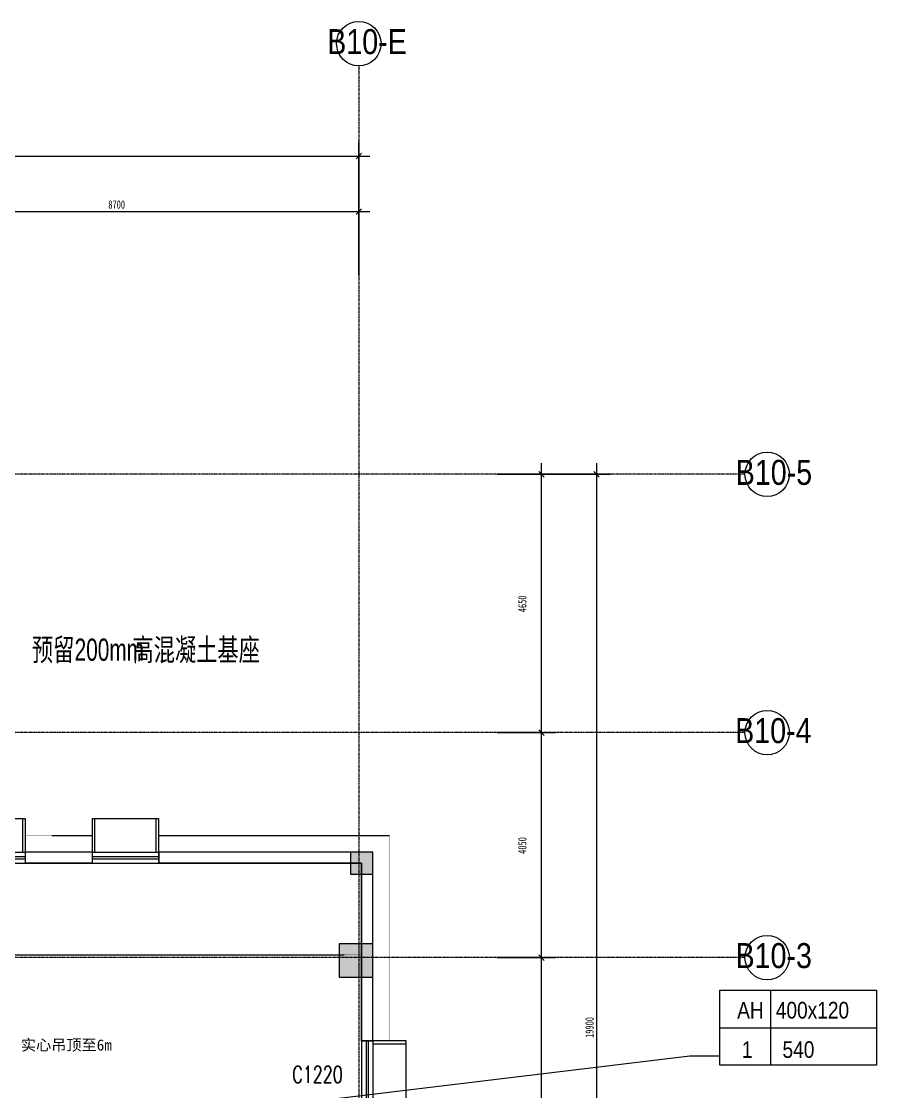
# Model space of a CAD drawing. Header units: millimetres. Extents: x 147808 to 200719, y -28592 to 8154.
# Drawn here: x 185329 to 200719, y -11112 to 8154 of the extents above; entities that cross this region are included whole.
import ezdxf

# ---------------------------------------------------------------- set-up
doc = ezdxf.new("R2010")
doc.units = ezdxf.units.MM
doc.linetypes.add('TJ Dash 2x', pattern=[3, 2, -1])
doc.linetypes.add('轴网线', pattern=[22.24, 12.7, -3.18, 3.18, -3.18])
for name, color, linetype, lineweight in [('0-1', 7, 'Continuous', 5), ('A-ANNO-DIMS-100', 7, 'Continuous', 5), ('M-HVAC-CDFF-IDEN', 7, 'Continuous', 5)]:
    doc.layers.add(name, color=color, linetype=linetype, lineweight=lineweight)
for name, color, linetype, lineweight, true_color in [('0-2', 7, 'Continuous', 5, 0x515151), ('A-ANNO-DIMS-1', 7, 'Continuous', 5, 0x5151ff), ('A-DETL-1', 7, 'TJ Dash 2x', 5, 0x5151ff), ('A-DETL-GENF-1', 7, 'Continuous', 5, 0xe1e1e1), ('A-DETL-MEDM-1', 7, 'Continuous', 5, 0x515151), ('A-FLOR-1', 7, 'Continuous', 5, 0x7f7f7f), ('A-GLAZ-1', 7, 'Continuous', 5, 0x515151), ('A-GLAZ-IDEN-1', 7, 'Continuous', 5, 0x515151), ('A-WALL-1', 7, 'Continuous', 5, 0x515151), ('G-ANNO-TEXT-1', 7, 'Continuous', 5, 0x515151), ('G-ANNO-TEXT-2', 3, 'Continuous', 5, 0x00ff00), ('M-HVAC-CDFF-IDEN-1', 3, 'Continuous', 5, 0x00ff00), ('S-GRID-1', 7, '轴网线', 5, 0x5151ff), ('S-GRID-IDEN-1', 7, 'Continuous', 5, 0x515151), ('S-GRID-IDEN-2', 7, 'Continuous', 5, 0x5151ff)]:
    doc.layers.add(name, color=color, linetype=linetype, lineweight=lineweight, true_color=true_color)
doc.styles.add('RomanD', font='romand__.ttf', dxfattribs={"width": 0.7, "height": 300})
doc.styles.add('TJ_FangSong', font='', dxfattribs={"width": 0.7, "height": 400})
doc.styles.add('TJ_FangSong_Narrow', font='', dxfattribs={"height": 450})
doc.styles.add('TJ_FangSong_Narrow_1', font='', dxfattribs={"height": 300})
doc.styles.add('仿宋_1', font='', dxfattribs={"width": 0.7, "height": 150})
doc.styles.add('黑体_2', font='', dxfattribs={"height": 200})
doc.styles.get('TJ_FangSong').set_extended_font_data('TJ_FangSong')
doc.styles.get('TJ_FangSong_Narrow').set_extended_font_data('TJ_FangSong_Narrow')
doc.styles.get('TJ_FangSong_Narrow_1').set_extended_font_data('TJ_FangSong_Narrow')
doc.styles.get('仿宋_1').set_extended_font_data('FangSong')
doc.styles.get('黑体_2').set_extended_font_data('SimHei')
doc.dimstyles.new('对角线_-_1_5mm_仿宋', dxfattribs={"dimscale": 304.8, "dimtxt": 193.128667, "dimasz": 0.328084, "dimexe": 0.82021, "dimexo": 0.0625, "dimgap": 0.065617, "dimtad": 1, "dimdec": 0, "dimdsep": 46, "dimtxsty": '仿宋_1', "dimblk1": 'OBLIQUE', "dimblk2": 'OBLIQUE', "dimsah": 1, "dimcen": 0.09, "dimdle": 0.656168, "dimazin": 0, "dimtfac": 1, "dimtdec": 4, "dimtix": 1, "dimtmove": 2, "dimatfit": 3, "dimfxl": 2.624672, "dimfxlon": 1, "dimtvp": 1, "dimtolj": 1, "dimtzin": 0, "dimarcsym": 2})
doc.dimstyles.new('对角线_-_1_5mm_仿宋_1', dxfattribs={"dimscale": 304.8, "dimtxt": 193.128667, "dimasz": 0.328084, "dimexe": 0.82021, "dimexo": 0.0625, "dimgap": 0.065617, "dimtad": 1, "dimdec": 0, "dimdsep": 46, "dimtxsty": '仿宋_1', "dimblk1": 'OBLIQUE', "dimblk2": 'OBLIQUE', "dimsah": 1, "dimcen": 0.09, "dimdle": 0.656168, "dimazin": 0, "dimtfac": 1, "dimtdec": 4, "dimtix": 1, "dimtmove": 0, "dimatfit": 3, "dimfxl": 2.624672, "dimfxlon": 1, "dimtvp": 1, "dimtolj": 1, "dimtzin": 0, "dimarcsym": 2})

# ---------------------------------------------------------------- blocks, each defined once
blk = doc.blocks.new('双层单列 - 双层单列-2855371-10-001 一层空调通风平面图')
at = {"layer": 'A-GLAZ-1'}
for p, q in [((-550, 700), (-600, 700)), ((-600, 700), (-600, 100)), ((550, 700), (-550, 700)), ((-550, 100), (-550, 700)), ((550, 700), (550, 100)), ((600, 700), (550, 700)), ((600, 100), (600, 700)), ((-600, 100), (600, 100)), ((-600, 100), (-600, -100)), ((-600, 20), (600, 20)), ((600, -100), (600, 100)), ((-600, -20), (600, -20)), ((-600, -100), (600, -100))]:
    blk.add_line(p, q, dxfattribs=at)
blk = doc.blocks.new('双层单列 - 双层单列-V20-10-001 一层空调通风平面图')
at = {"layer": 'A-GLAZ-1'}
for p, q in [((-550, 700), (-600, 700)), ((-600, 700), (-600, 100)), ((550, 700), (-550, 700)), ((-550, 100), (-550, 700)), ((550, 700), (550, 100)), ((600, 700), (550, 700)), ((600, 100), (600, 700)), ((-600, 100), (600, 100)), ((-600, 100), (-600, -100)), ((-600, 20), (600, 20)), ((600, -100), (600, 100)), ((600, 20), (600, 100)), ((-600, -20), (600, -20)), ((-600, -100), (600, -100))]:
    blk.add_line(p, q, dxfattribs=at)
blk = doc.blocks.new('DIMBLOCK2-10-001 一层空调通风平面图')
at = {"layer": 'A-ANNO-DIMS-100', "color": 173, "true_color": 0x5151ff, "transparency": 16777216}
for p, q in [((194689, -8700), (194639, -8650)), ((193889, -8700), (194939, -8700)), ((194689, -8700), (193889, -8700)), ((194689, -17400), (194689, -8700)), ((194689, -8700), (194739, -8750)), ((193889, -17400), (194939, -17400)), ((194689, -17400), (193889, -17400)), ((194689, -17400), (194639, -17350)), ((194689, -17400), (194739, -17450))]:
    blk.add_line(p, q, dxfattribs=at)
at = {"layer": 'A-ANNO-DIMS-100', "color": 0, "transparency": 16777216, "insert": (194267, -13207), "char_height": 150, "width": 377.27, "attachment_point": 1, "rotation": 90, "line_spacing_factor": 0.898273, "style": '仿宋_1'}
blk.add_mtext('8700', dxfattribs=at)
blk = doc.blocks.new('_Oblique')
at = {"color": 0, "linetype": 'ByBlock', "lineweight": -2}
blk.add_line((-0.5, -0.5), (0.5, 0.5), dxfattribs=at)
blk = doc.blocks.new('DIMBLOCK3-10-001 一层空调通风平面图')
at = {"layer": 'A-ANNO-DIMS-100', "color": 173, "true_color": 0x5151ff, "transparency": 16777216}
for p, q in [((194689, -4650), (194639, -4600)), ((193889, -4650), (194939, -4650)), ((194689, -4650), (193889, -4650)), ((194689, -8700), (194689, -4650)), ((194689, -4650), (194739, -4700)), ((194689, -8700), (194639, -8650)), ((193889, -8700), (194939, -8700)), ((194689, -8700), (193889, -8700)), ((194689, -8700), (194739, -8750))]:
    blk.add_line(p, q, dxfattribs=at)
at = {"layer": 'A-ANNO-DIMS-100', "color": 0, "transparency": 16777216, "insert": (194267, -6832), "char_height": 150, "width": 377.27, "attachment_point": 1, "rotation": 90, "line_spacing_factor": 0.898273, "style": '仿宋_1'}
blk.add_mtext('4050', dxfattribs=at)
blk = doc.blocks.new('DIMBLOCK4-10-001 一层空调通风平面图')
at = {"layer": 'A-ANNO-DIMS-100', "color": 173, "true_color": 0x5151ff, "transparency": 16777216}
for p, q in [((194689, -4650), (194689, 200)), ((194689, 0), (194639, 50)), ((193889, 0), (194939, 0)), ((194689, 0), (193889, 0)), ((194689, 0), (194739, -50)), ((194689, -4650), (194639, -4600)), ((193889, -4650), (194939, -4650)), ((194689, -4650), (193889, -4650)), ((194689, -4650), (194739, -4700))]:
    blk.add_line(p, q, dxfattribs=at)
at = {"layer": 'A-ANNO-DIMS-100', "color": 0, "transparency": 16777216, "insert": (194267, -2482), "char_height": 150, "width": 377.27, "attachment_point": 1, "rotation": 90, "line_spacing_factor": 0.898273, "style": '仿宋_1'}
blk.add_mtext('4650', dxfattribs=at)
blk = doc.blocks.new('DIMBLOCK5-10-001 一层空调通风平面图')
at = {"layer": 'A-ANNO-DIMS-100', "color": 173, "true_color": 0x5151ff, "transparency": 16777216}
for p, q in [((156600, 2893), (156600, 5980)), ((191400, 4789), (191400, 5980)), ((156600, 5730), (156650, 5780)), ((191400, 5730), (191450, 5780)), ((156400, 5730), (191600, 5730)), ((156600, 5730), (156550, 5680)), ((156600, 5730), (156600, 2893)), ((191400, 5730), (191350, 5680)), ((191400, 5730), (191400, 4789))]:
    blk.add_line(p, q, dxfattribs=at)
at = {"layer": 'A-ANNO-DIMS-100', "color": 0, "transparency": 16777216, "insert": (173804, 5932), "char_height": 150, "width": 471.59, "attachment_point": 1, "line_spacing_factor": 0.898273, "style": '仿宋_1'}
blk.add_mtext('34800', dxfattribs=at)
blk = doc.blocks.new('DIMBLOCK17-10-001 一层空调通风平面图')
at = {"layer": 'A-ANNO-DIMS-100', "color": 173, "true_color": 0x5151ff, "transparency": 16777216}
for p, q in [((182700, 3677), (182700, 4980)), ((191400, 3586), (191400, 4980)), ((182700, 4730), (182650, 4680)), ((182700, 4730), (182750, 4780)), ((182700, 4730), (191600, 4730)), ((182700, 4730), (182700, 3677)), ((191400, 4730), (191350, 4680)), ((191400, 4730), (191450, 4780)), ((191400, 4730), (191400, 3586))]:
    blk.add_line(p, q, dxfattribs=at)
at = {"layer": 'A-ANNO-DIMS-100', "color": 0, "transparency": 16777216, "insert": (186893, 4932), "char_height": 150, "width": 377.27, "attachment_point": 1, "line_spacing_factor": 0.898273, "style": '仿宋_1'}
blk.add_mtext('8700', dxfattribs=at)
blk = doc.blocks.new('DIMBLOCK21-10-001 一层空调通风平面图')
at = {"layer": 'A-ANNO-DIMS-100', "color": 173, "true_color": 0x5151ff, "transparency": 16777216}
for p, q in [((195678, 200), (195678, -20100)), ((195678, 0), (195628, 50)), ((193990, 0), (195928, 0)), ((195678, 0), (193990, 0)), ((195678, 0), (195728, -50)), ((193601, -19900), (195928, -19900)), ((195678, -19900), (193601, -19900)), ((195678, -19900), (195628, -19850)), ((195678, -19900), (195728, -19950))]:
    blk.add_line(p, q, dxfattribs=at)
at = {"layer": 'A-ANNO-DIMS-100', "color": 0, "transparency": 16777216, "insert": (195477, -10146), "char_height": 150, "width": 471.59, "attachment_point": 1, "rotation": 90, "line_spacing_factor": 0.898273, "style": '仿宋_1'}
blk.add_mtext('19900', dxfattribs=at)
blk = doc.blocks.new('轴网 - R4_0-512320-10-001 一层空调通风平面图')
at = {"layer": 'S-GRID-IDEN-2'}
blk.add_circle((0, 0), 4, dxfattribs=at)
blk = doc.blocks.new('TJ_风口标注-样式二3mm_风量是文字_ - 标准-2906964-10-001 一层空调通风平面图')
at = {"layer": 'M-HVAC-CDFF-IDEN'}
for p, q in [((-5.4, -9.21), (-5.4, 4.29)), ((-5.4, 4.29), (22.78, 4.29)), ((22.78, 4.29), (22.78, -9.21)), ((22.78, -9.21), (-5.4, -9.21))]:
    blk.add_line(p, q, dxfattribs=at)
at = {"layer": 'M-HVAC-CDFF-IDEN-1'}
for p, q in [((3.73, -9.21), (3.73, 4.29)), ((-5.4, -2.46), (22.78, -2.46))]:
    blk.add_line(p, q, dxfattribs=at)
blk = doc.blocks.new('YXQH_AR_B9-20_rvt-1-10-001 一层空调通风平面图')
at = {"layer": 'A-DETL-GENF-1'}
h = blk.add_hatch(color=256, dxfattribs=at)
h.paths.add_polyline_path([(173675, -17700), (174325, -17700), (174325, -17050), (173675, -17050)], flags=0)
h.paths.add_polyline_path([(191516.7, -17700), (191650, -17700), (191650, -17100), (191050, -17100), (191050, -17700), (191450, -17700)], flags=0)
h.paths.add_polyline_path([(183000, -17700), (183000, -17100), (182400, -17100), (182400, -17700)], flags=0)
h.paths.add_polyline_path([(165000, -17650), (165600, -17650), (165600, -17050), (165000, -17050), (165000, -17478.6)], flags=0)
h.paths.add_polyline_path([(156350, -17650), (156950, -17650), (156950, -17050), (156350, -17050), (156350, -17450)], flags=0)
h.paths.add_polyline_path([(171300, -9350), (171300, -8750), (170700, -8750), (170700, -9350), (171100, -9350)], flags=0)
h.paths.add_polyline_path([(176400, -9050), (176800, -9050), (176800, -8450), (176200, -8450), (176200, -9050)], flags=0)
h.paths.add_polyline_path([(191578.1, -9050), (191650, -9050), (191650, -8450), (191050, -8450), (191050, -9050), (191450, -9050)], flags=0)
h.paths.add_polyline_path([(183000, -9050), (183000, -8450), (182400, -8450), (182400, -9050)], flags=0)
h.paths.add_polyline_path([(156950, -9000), (156950, -8400), (156350, -8400), (156350, -9000), (156550, -9000)], flags=0)
h.paths.add_polyline_path([(165000, -9000), (165600, -9000), (165600, -8400), (165000, -8400)], flags=0)
h.paths.add_polyline_path([(191250, -7200), (191650, -7200), (191650, -6800), (191250, -6800), (191250, -7000)], flags=0)
h.paths.add_polyline_path([(182950, -7000), (182950, -6500), (182550, -6500), (182550, -7000)], flags=0)
h.paths.add_polyline_path([(171100, -6350), (171100, -5950), (170900, -5950), (170900, -6350)], flags=0)
h.paths.add_polyline_path([(173750, -6350), (173950, -6350), (173950, -5950), (173750, -5950), (173750, -6150)], flags=0)
h.paths.add_polyline_path([(168050, -6350), (168250, -6350), (168250, -5950), (168050, -5950), (168050, -6150)], flags=0)
h.paths.add_polyline_path([(173873.6, -4365), (173950, -4365), (173950, -3965), (173750, -3965), (173750, -4365)], flags=0)
h.paths.add_polyline_path([(171042.4, -4365), (171100, -4365), (171100, -3965), (170900, -3965), (170900, -4365)], flags=0)
h.paths.add_polyline_path([(168250, -4365), (168250, -3965), (168050, -3965), (168050, -4365), (168126.4, -4365)], flags=0)
h.paths.add_polyline_path([(168050, -2025), (168250, -2025), (168250, -1625), (168050, -1625)], flags=0)
h.paths.add_polyline_path([(173750, -2025), (173950, -2025), (173950, -1625), (173750, -1625), (173750, -1885)], flags=0)
h.paths.add_polyline_path([(170958.9, -1775), (171100, -1775), (171100, -1375), (170900, -1375), (170900, -1775)], flags=0)
h.paths.add_polyline_path([(165015.3, -350), (165600, -350), (165600, 250), (165000, 250), (165000, -350), (165012.5, -350)], flags=0)
h.paths.add_polyline_path([(156950, -350), (156950, 250), (156350, 250), (156350, -350), (156550, -350)], flags=0)
h.paths.add_polyline_path([(176600, -350), (176800, -350), (176800, 250), (176200, 250), (176200, -350), (176550, -350)], flags=0)
at = {"layer": 'A-DETL-1'}
for p, q in [((185400, -6500), (186600, -6500)), ((187800, -6500), (191950, -6500)), ((191950, -6500), (191950, -10200)), ((184450, -8650), (191450, -8650))]:
    blk.add_line(p, q, dxfattribs=at)
at = {"layer": 'A-DETL-MEDM-1'}
for p, q in [((191650, -6800), (191250, -6800)), ((191250, -6800), (191250, -7000)), ((191650, -7200), (191650, -6800)), ((191250, -7000), (191250, -7200)), ((191250, -7200), (191450, -7200)), ((191450, -7200), (191650, -7200)), ((191450, -8450), (191050, -8450)), ((191050, -8450), (191050, -9050)), ((191650, -8450), (191450, -8450)), ((191650, -9050), (191650, -8450)), ((191050, -9050), (191450, -9050)), ((191450, -9050), (191650, -9050))]:
    blk.add_line(p, q, dxfattribs=at)
at = {"layer": 'A-FLOR-1'}
for p, q in [((186600, -7000), (185400, -7000)), ((191450, -7000), (187800, -7000)), ((191450, -10200), (191450, -7000))]:
    blk.add_line(p, q, dxfattribs=at)
at = {"layer": 'A-WALL-1'}
for p, q in [((186600, -6800), (185400, -6800)), ((191650, -6800), (187800, -6800)), ((187800, -6800), (187800, -6880)), ((187800, -6880), (187800, -7000)), ((191650, -7000), (191650, -6800)), ((185400, -7000), (186600, -7000)), ((187800, -7000), (191450, -7000)), ((191450, -7000), (191450, -10200)), ((191650, -10200), (191650, -7000)), ((191450, -10200), (191650, -10200))]:
    blk.add_line(p, q, dxfattribs=at)
at = {"layer": 'S-GRID-1'}
for p, q in [((191400, 7353.7), (191400, -27792.2)), ((198349.8, 0), (148741.6, 0)), ((198349.8, -4650), (148741.6, -4650)), ((198349.8, -8700), (148741.6, -8700))]:
    blk.add_line(p, q, dxfattribs=at)
at = {"layer": '0-2', "xscale": 99.99999999999993, "yscale": 99.99999999999993, "zscale": 99.99999999999993}
for p, rotation in [((191400, 7753.7), 180), ((198749.8, 0), 89.99999999999984), ((198749.8, -4650), 89.99999999999984), ((198749.8, -8700), 89.99999999999984)]:
    blk.add_blockref('轴网 - R4_0-512320-10-001 一层空调通风平面图', p, dxfattribs=dict(at, rotation=rotation))
at = {"layer": '0-2'}
for name, p in [('双层单列 - 双层单列-2855371-10-001 一层空调通风平面图', (184800, -6900)), ('双层单列 - 双层单列-V20-10-001 一层空调通风平面图', (187200, -6900))]:
    blk.add_blockref(name, p, dxfattribs=at)
at = {"layer": '0-2', "rotation": 269.9999999999999}
blk.add_blockref('双层单列 - 双层单列-2855371-10-001 一层空调通风平面图', (191550, -10800), dxfattribs=at)
at = {"layer": 'A-GLAZ-IDEN-1', "insert": (190203.1, -10654.3), "char_height": 300, "width": 1217.763, "attachment_point": 1, "style": 'RomanD'}
blk.add_mtext('C1220', dxfattribs=at)
at = {"layer": 'G-ANNO-TEXT-1', "insert": (185320.1, -10173), "char_height": 200, "width": 2212.657, "attachment_point": 1, "style": '黑体_2'}
blk.add_mtext('实心吊顶至6m', dxfattribs=at)
at = {"layer": 'S-GRID-IDEN-1', "char_height": 450, "attachment_point": 1, "style": 'TJ_FangSong_Narrow'}
for s, insert, width in [('B10-E', (190831.7, 8014.2), 1370.886), ('B10-5', (198183.4, 260.6), 1362.869), ('B10-4', (198173.4, -4389.4), 1386.919), ('B10-3', (198179.9, -8439.4), 1370.886)]:
    blk.add_mtext(s, dxfattribs=dict(at, insert=insert, width=width))
at = {"layer": 'A-ANNO-DIMS-1'}
for base, p1, p2, override, picture, middle in [((191400, 5730.5), (156600, 2893.2), (191400, 4788.9), {"dimpost": '<>', "dimfxl": 34851.596355}, 'DIMBLOCK5-10-001 一层空调通风平面图', (174000, 5826.3)), ((191400, 4730.5), (182700, 3677.2), (191400, 3585.8), {"dimpost": '<>', "dimfxl": 8700.480998}, 'DIMBLOCK17-10-001 一层空调通风平面图', (187050, 4826.3))]:
    dim = blk.add_linear_dim(base=base, p1=p1, p2=p2, dimstyle='对角线_-_1_5mm_仿宋_1', override=override, dxfattribs=at)
    dim.commit()
    dim.dimension.update_dxf_attribs({"geometry": picture, "text_midpoint": middle})
dim = blk.add_linear_dim(base=(195678.4, -19900), p1=(193990.2, 0), p2=(193601.4, -19900), angle=90, dimstyle='对角线_-_1_5mm_仿宋_1', override={"dimpost": '<>', "dimfxl": 19903.797647}, dxfattribs=at)
dim.commit()
dim.dimension.update_dxf_attribs({"geometry": 'DIMBLOCK21-10-001 一层空调通风平面图', "text_midpoint": (195582.5, -9950)})
for base, p1, p2, override, picture, middle in [((194688.5, 0), (193888.5, -4650), (193888.5, 0), {"dimpost": '<>', "dimfxl": 4650}, 'DIMBLOCK4-10-001 一层空调通风平面图', (194366.6, -2293.6)), ((194688.5, -4650), (193888.5, -8700), (193888.5, -4650), {"dimpost": '<>', "dimfxl": 4050}, 'DIMBLOCK3-10-001 一层空调通风平面图', (194366.6, -6643.6)), ((194688.5, -8700), (193888.5, -17400), (193888.5, -8700), {"dimpost": '<>', "dimfxl": 8700}, 'DIMBLOCK2-10-001 一层空调通风平面图', (194366.6, -13018.6))]:
    dim = blk.add_linear_dim(base=base, p1=p1, p2=p2, angle=90, dimstyle='对角线_-_1_5mm_仿宋', override=override, dxfattribs=at)
    dim.commit()
    dim.dimension.update_dxf_attribs({"geometry": picture, "text_midpoint": middle, "dimtype": 160, "text_rotation": 90})

msp = doc.modelspace()

# ---------------------------------------------------------------- linework, layer by layer
at = {"layer": 'M-HVAC-CDFF-IDEN'}
for p, q in [((184653.3, -11999.6), (197358.5, -10466.1)), ((197358.5, -10466.1), (197900.1, -10466.1))]:
    msp.add_line(p, q, dxfattribs=at)

# ---------------------------------------------------------------- block references
at = {"layer": '0-1'}
msp.add_blockref('YXQH_AR_B9-20_rvt-1-10-001 一层空调通风平面图', (0, 0), dxfattribs=at)
at = {"layer": 'M-HVAC-CDFF-IDEN', "xscale": 99.99999999999993, "yscale": 99.99999999999993, "zscale": 99.99999999999993}
msp.add_blockref('TJ_风口标注-样式二3mm_风量是文字_ - 标准-2906964-10-001 一层空调通风平面图', (198440.5, -9717.7), dxfattribs=at)

# ---------------------------------------------------------------- texts
at = {"layer": 'G-ANNO-TEXT-2', "char_height": 400, "attachment_point": 1, "style": 'TJ_FangSong'}
for s, insert, width in [('预留', (185517.5, -2957.1), 931.561), ('200mm', (186286.1, -2957.1), 1262.658), ('高混凝土基座', (187327.9, -2957.1), 2794.683)]:
    msp.add_mtext(s, dxfattribs=dict(at, insert=insert, width=width))
at = {"layer": 'M-HVAC-CDFF-IDEN-1', "char_height": 300, "attachment_point": 1, "style": 'TJ_FangSong_Narrow_1'}
for s, insert, width in [('AH', (198209.9, -9497), 376.793), ('400x120', (198905.2, -9497), 1242.616), ('\\fTJ_FangSong_Narrow|b0|i0|c134|p2|;1', (198295.9, -10205.7), 168.354), ('540', (199025.8, -10205.7), 545.147)]:
    msp.add_mtext(s, dxfattribs=dict(at, insert=insert, width=width))

doc.saveas('drawing.dxf')
